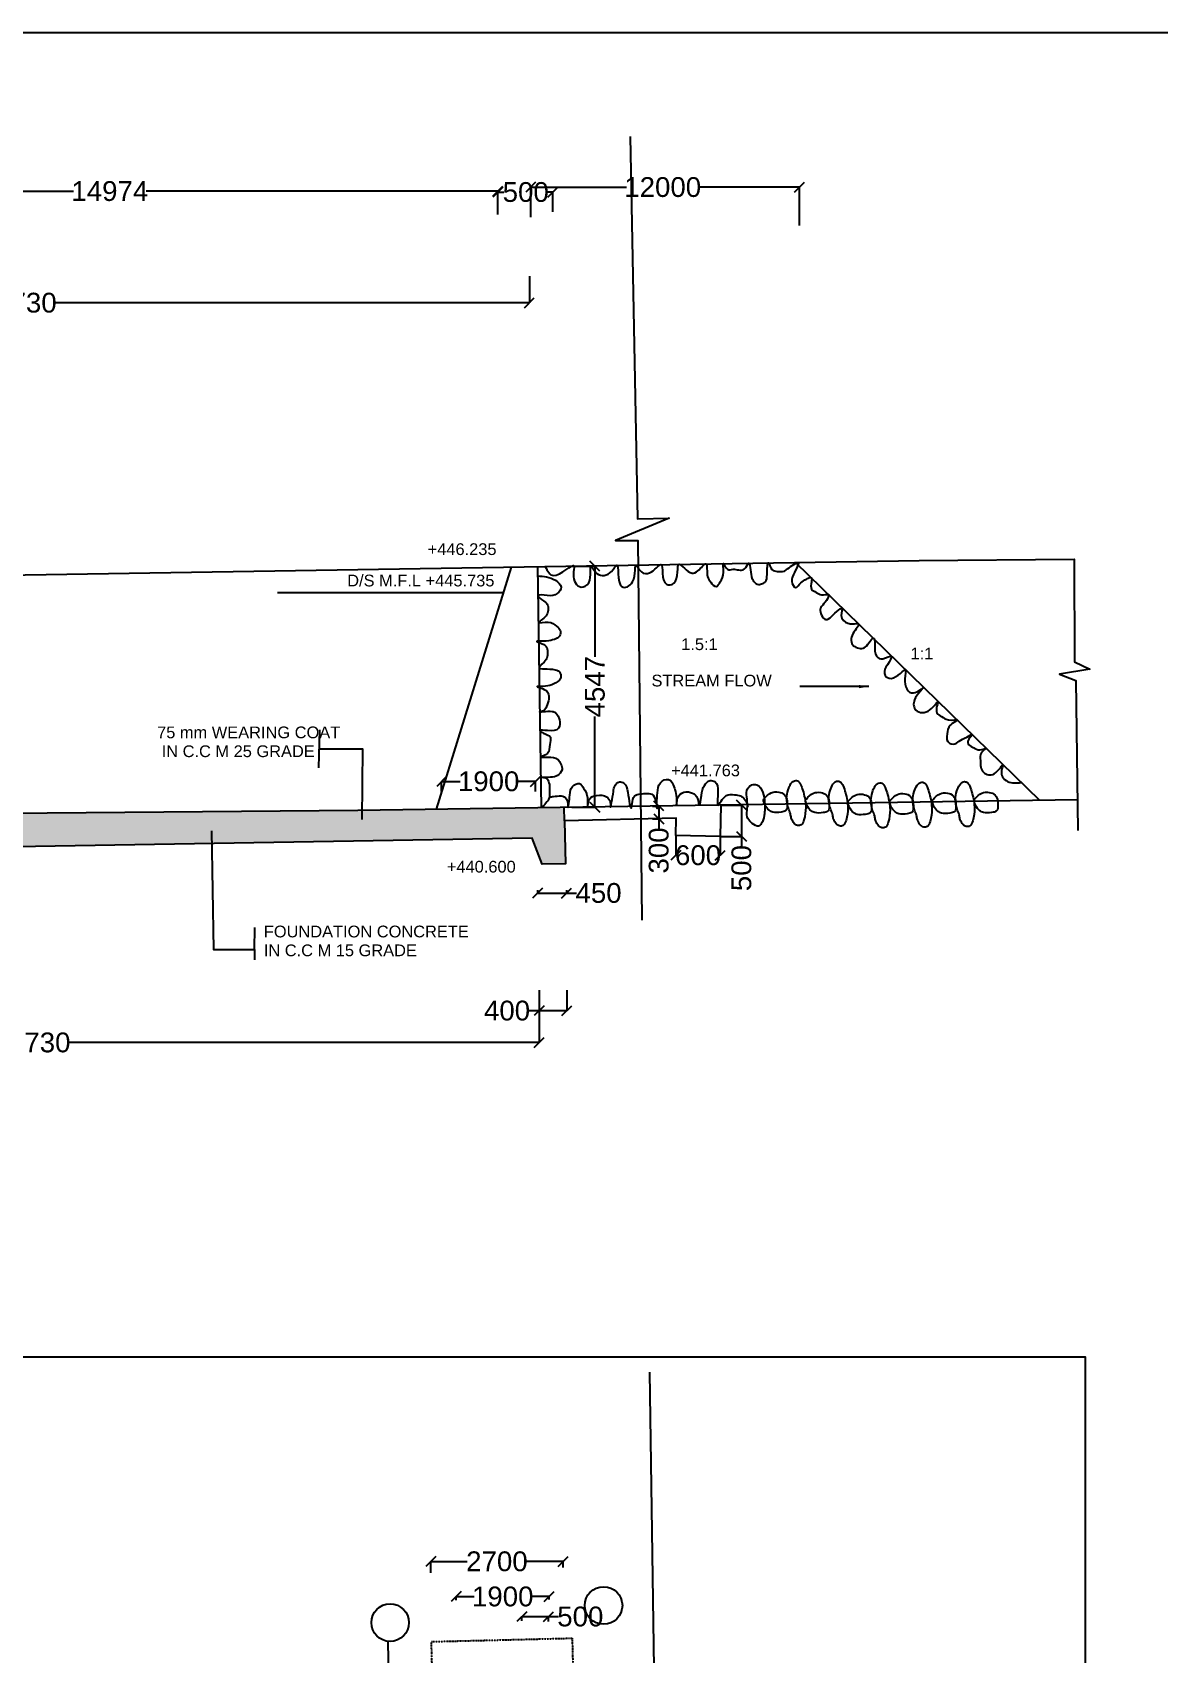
# Model space of a CAD drawing. Header units: inches. Extents: x -68883 to 79575, y 52 to 198306.
# Drawn here: x 29926 to 52684, y 165534 to 198306 of the extents above; entities that cross this region are included whole.
import ezdxf

# ---------------------------------------------------------------- set-up
doc = ezdxf.new("R2010")
doc.units = ezdxf.units.IN
doc.header["$MEASUREMENT"] = 0
doc.linetypes.add('DASHDOT', pattern=[1, 0.5, -0.25, 0, -0.25])
doc.layers.add('DRAWING', color=7, linetype='Continuous')
doc.styles.get("Standard").update_dxf_attribs({"font": 'arial.ttf'})
doc.dimstyles.new('ST200', dxfattribs={"dimtxt": 400, "dimasz": 200, "dimexe": 0.18, "dimexo": 0.0625, "dimgap": 0.09, "dimtad": 0, "dimdec": 0, "dimzin": 0, "dimdsep": 46, "dimtxsty": 'Standard', "dimblk": 'OBLIQUE', "dimcen": 0.09, "dimadec": 0, "dimazin": 0, "dimtfac": 1, "dimtdec": 0, "dimtofl": 0, "dimtmove": 0, "dimatfit": 3, "dimfxl": 1, "dimtolj": 1, "dimtzin": 0, "dimarcsym": 0})

# ---------------------------------------------------------------- blocks, each defined once
blk = doc.blocks.new('_Oblique')
at = {"color": 0, "linetype": 'ByBlock', "lineweight": -2}
blk.add_line((-0.5, -0.5), (0.5, 0.5), dxfattribs=at)
blk = doc.blocks.new('*D103')
at = {"layer": 'Defpoints', "color": 0, "transparency": 16777216}
for p in [(39331, 195096), (24022, 194678), (39331, 194652)]:
    blk.add_point(p, dxfattribs=at)
at = {"layer": 'DRAWING', "color": 0, "lineweight": -2, "transparency": 16777216}
for p, q in [((24022, 194678), (24022, 195096)), ((24022, 195096), (30757, 195096)), ((39331, 195096), (32223, 195096)), ((39331, 194652), (39331, 195096))]:
    blk.add_line(p, q, dxfattribs=at)
at = {"layer": 'DRAWING', "color": 0, "lineweight": -2, "transparency": 16777216, "xscale": 200, "yscale": 200, "zscale": 200, "rotation": 180}
blk.add_blockref('_Oblique', (24022, 195096), dxfattribs=at)
at = {"layer": 'DRAWING', "color": 0, "lineweight": -2, "transparency": 16777216, "xscale": 200, "yscale": 200, "zscale": 200}
blk.add_blockref('_Oblique', (39331, 195096), dxfattribs=at)
at = {"layer": 'DRAWING', "color": 0, "transparency": 16777216, "insert": (31490, 195096), "char_height": 400, "attachment_point": 5}
blk.add_mtext('\\A1;14974', dxfattribs=at)
blk = doc.blocks.new('*D104')
at = {"layer": 'Defpoints', "color": 0, "transparency": 16777216}
for p in [(40445, 195077), (40445, 194680), (39331, 194627)]:
    blk.add_point(p, dxfattribs=at)
at = {"layer": 'DRAWING', "color": 0, "lineweight": -2, "transparency": 16777216}
for p, q in [((39331, 194627), (39331, 195077)), ((39331, 195077), (39454, 195077)), ((40445, 195077), (40336, 195077)), ((40445, 194680), (40445, 195077))]:
    blk.add_line(p, q, dxfattribs=at)
at = {"layer": 'DRAWING', "color": 0, "lineweight": -2, "transparency": 16777216, "xscale": 200, "yscale": 200, "zscale": 200, "rotation": 180}
blk.add_blockref('_Oblique', (39331, 195077), dxfattribs=at)
at = {"layer": 'DRAWING', "color": 0, "lineweight": -2, "transparency": 16777216, "xscale": 200, "yscale": 200, "zscale": 200}
blk.add_blockref('_Oblique', (40445, 195077), dxfattribs=at)
at = {"layer": 'DRAWING', "color": 0, "transparency": 16777216, "insert": (39895, 195077), "char_height": 400, "attachment_point": 5}
blk.add_mtext('\\A1;500', dxfattribs=at)
blk = doc.blocks.new('*D105')
at = {"layer": 'Defpoints', "color": 0, "transparency": 16777216}
for p in [(45428, 195177), (39995, 194568), (45428, 194404)]:
    blk.add_point(p, dxfattribs=at)
at = {"layer": 'DRAWING', "color": 0, "lineweight": -2, "transparency": 16777216}
for p, q in [((39995, 194568), (39995, 195177)), ((39995, 195177), (41929, 195177)), ((45428, 195177), (43396, 195177)), ((45428, 194404), (45428, 195177))]:
    blk.add_line(p, q, dxfattribs=at)
at = {"layer": 'DRAWING', "color": 0, "lineweight": -2, "transparency": 16777216, "xscale": 200, "yscale": 200, "zscale": 200, "rotation": 180}
blk.add_blockref('_Oblique', (39995, 195177), dxfattribs=at)
at = {"layer": 'DRAWING', "color": 0, "lineweight": -2, "transparency": 16777216, "xscale": 200, "yscale": 200, "zscale": 200}
blk.add_blockref('_Oblique', (45428, 195177), dxfattribs=at)
at = {"layer": 'DRAWING', "color": 0, "transparency": 16777216, "insert": (42663, 195177), "char_height": 400, "attachment_point": 5}
blk.add_mtext('\\A1;12000', dxfattribs=at)
blk = doc.blocks.new('*D122')
at = {"layer": 'Defpoints', "color": 0, "transparency": 16777216}
for p in [(39968, 193377), (19310, 193052), (39968, 192840)]:
    blk.add_point(p, dxfattribs=at)
at = {"layer": 'DRAWING', "color": 0, "lineweight": -2, "transparency": 16777216}
for p, q in [((39968, 193377), (39968, 192840)), ((19310, 193052), (19310, 192840)), ((19310, 192840), (28905, 192840)), ((39968, 192840), (30372, 192840))]:
    blk.add_line(p, q, dxfattribs=at)
at = {"layer": 'DRAWING', "color": 0, "lineweight": -2, "transparency": 16777216, "xscale": 200, "yscale": 200, "zscale": 200, "rotation": 180}
blk.add_blockref('_Oblique', (19310, 192840), dxfattribs=at)
at = {"layer": 'DRAWING', "color": 0, "lineweight": -2, "transparency": 16777216, "xscale": 200, "yscale": 200, "zscale": 200}
blk.add_blockref('_Oblique', (39968, 192840), dxfattribs=at)
at = {"layer": 'DRAWING', "color": 0, "transparency": 16777216, "insert": (29639, 192840), "char_height": 400, "attachment_point": 5}
blk.add_mtext('\\A1;19730', dxfattribs=at)
blk = doc.blocks.new('*D124')
at = {"layer": 'Defpoints', "color": 0, "transparency": 16777216}
for p in [(40755, 187517), (40828, 182643), (41293, 182643)]:
    blk.add_point(p, dxfattribs=at)
at = {"layer": 'DRAWING', "color": 0, "lineweight": -2, "transparency": 16777216}
for p, q in [((40756, 187517), (41293, 187517)), ((41293, 187517), (41293, 185686)), ((41293, 182643), (41293, 184475)), ((40828, 182643), (41293, 182643))]:
    blk.add_line(p, q, dxfattribs=at)
at = {"layer": 'DRAWING', "color": 0, "lineweight": -2, "transparency": 16777216, "xscale": 200, "yscale": 200, "zscale": 200}
for p, rotation in [((41293, 187517), 90), ((41293, 182643), 270)]:
    blk.add_blockref('_Oblique', p, dxfattribs=dict(at, rotation=rotation))
at = {"layer": 'DRAWING', "color": 0, "transparency": 16777216, "insert": (41293, 185080), "char_height": 400, "attachment_point": 5, "rotation": 90}
blk.add_mtext('\\A1;4547', dxfattribs=at)
blk = doc.blocks.new('*D125')
at = {"layer": 'Defpoints', "color": 0, "transparency": 16777216}
for p in [(42930, 182071), (43823, 182054), (43823, 181671)]:
    blk.add_point(p, dxfattribs=at)
at = {"layer": 'DRAWING', "color": 0, "lineweight": -2, "transparency": 16777216}
for p, q in [((42930, 182071), (42930, 181671)), ((43823, 182054), (43823, 181671)), ((42930, 181671), (42934, 181671)), ((43823, 181671), (43819, 181671))]:
    blk.add_line(p, q, dxfattribs=at)
at = {"layer": 'DRAWING', "color": 0, "lineweight": -2, "transparency": 16777216, "xscale": 200, "yscale": 200, "zscale": 200, "rotation": 180}
blk.add_blockref('_Oblique', (42930, 181671), dxfattribs=at)
at = {"layer": 'DRAWING', "color": 0, "lineweight": -2, "transparency": 16777216, "xscale": 200, "yscale": 200, "zscale": 200}
blk.add_blockref('_Oblique', (43823, 181671), dxfattribs=at)
at = {"layer": 'DRAWING', "color": 0, "transparency": 16777216, "insert": (43377, 181671), "char_height": 400, "attachment_point": 5}
blk.add_mtext('\\A1;600', dxfattribs=at)
blk = doc.blocks.new('*D126')
at = {"layer": 'Defpoints', "color": 0, "transparency": 16777216}
for p in [(43835, 182688), (43823, 182054), (44255, 182054)]:
    blk.add_point(p, dxfattribs=at)
at = {"layer": 'DRAWING', "color": 0, "lineweight": -2, "transparency": 16777216}
for p, q in [((43835, 182688), (44255, 182688)), ((44255, 182688), (44255, 182054)), ((43823, 182054), (44255, 182054)), ((44255, 182054), (44255, 181854))]:
    blk.add_line(p, q, dxfattribs=at)
at = {"layer": 'DRAWING', "color": 0, "lineweight": -2, "transparency": 16777216, "xscale": 200, "yscale": 200, "zscale": 200}
for p, rotation in [((44255, 182688), 90), ((44255, 182054), 270)]:
    blk.add_blockref('_Oblique', p, dxfattribs=dict(at, rotation=rotation))
at = {"layer": 'DRAWING', "color": 0, "transparency": 16777216, "insert": (44255, 181413), "char_height": 400, "attachment_point": 5, "rotation": 90}
blk.add_mtext('\\A1;500', dxfattribs=at)
blk = doc.blocks.new('*D127')
at = {"layer": 'Defpoints', "color": 0, "transparency": 16777216}
for p in [(42454, 182667), (42459, 182410), (42584, 182410)]:
    blk.add_point(p, dxfattribs=at)
at = {"layer": 'DRAWING', "color": 0, "lineweight": -2, "transparency": 16777216}
for p, q in [((42454, 182667), (42584, 182667)), ((42584, 182667), (42584, 182410)), ((42460, 182410), (42584, 182410)), ((42584, 182410), (42584, 182210))]:
    blk.add_line(p, q, dxfattribs=at)
at = {"layer": 'DRAWING', "color": 0, "lineweight": -2, "transparency": 16777216, "xscale": 200, "yscale": 200, "zscale": 200}
for p, rotation in [((42584, 182667), 90), ((42584, 182410), 270)]:
    blk.add_blockref('_Oblique', p, dxfattribs=dict(at, rotation=rotation))
at = {"layer": 'DRAWING', "color": 0, "transparency": 16777216, "insert": (42584, 181769), "char_height": 400, "attachment_point": 5, "rotation": 90}
blk.add_mtext('\\A1;300', dxfattribs=at)
blk = doc.blocks.new('*D128')
at = {"layer": 'Defpoints', "color": 0, "transparency": 16777216}
for p in [(40133, 180967), (40718, 180967), (40718, 180908)]:
    blk.add_point(p, dxfattribs=at)
at = {"layer": 'DRAWING', "color": 0, "lineweight": -2, "transparency": 16777216}
for p, q in [((40133, 180967), (40133, 180908)), ((40133, 180908), (40718, 180908)), ((40718, 180967), (40718, 180908)), ((40718, 180908), (40918, 180908))]:
    blk.add_line(p, q, dxfattribs=at)
at = {"layer": 'DRAWING', "color": 0, "lineweight": -2, "transparency": 16777216, "xscale": 200, "yscale": 200, "zscale": 200, "rotation": 180}
blk.add_blockref('_Oblique', (40133, 180908), dxfattribs=at)
at = {"layer": 'DRAWING', "color": 0, "lineweight": -2, "transparency": 16777216, "xscale": 200, "yscale": 200, "zscale": 200}
blk.add_blockref('_Oblique', (40718, 180908), dxfattribs=at)
at = {"layer": 'DRAWING', "color": 0, "transparency": 16777216, "insert": (41367, 180908), "char_height": 400, "attachment_point": 5}
blk.add_mtext('\\A1;450', dxfattribs=at)
blk = doc.blocks.new('*D129')
at = {"layer": 'Defpoints', "color": 0, "transparency": 16777216}
for p in [(38196, 182961), (40093, 183165), (40093, 182961)]:
    blk.add_point(p, dxfattribs=at)
at = {"layer": 'DRAWING', "color": 0, "lineweight": -2, "transparency": 16777216}
for p, q in [((38196, 182961), (38196, 183165)), ((38196, 183165), (38567, 183165)), ((40093, 183165), (39722, 183165)), ((40093, 182961), (40093, 183165))]:
    blk.add_line(p, q, dxfattribs=at)
at = {"layer": 'DRAWING', "color": 0, "lineweight": -2, "transparency": 16777216, "xscale": 200, "yscale": 200, "zscale": 200, "rotation": 180}
blk.add_blockref('_Oblique', (38196, 183165), dxfattribs=at)
at = {"layer": 'DRAWING', "color": 0, "lineweight": -2, "transparency": 16777216, "xscale": 200, "yscale": 200, "zscale": 200}
blk.add_blockref('_Oblique', (40093, 183165), dxfattribs=at)
at = {"layer": 'DRAWING', "color": 0, "transparency": 16777216, "insert": (39145, 183165), "char_height": 400, "attachment_point": 5}
blk.add_mtext('\\A1;1900', dxfattribs=at)
blk = doc.blocks.new('*D130')
at = {"layer": 'Defpoints', "color": 0, "transparency": 16777216}
for p in [(40166, 178945), (40724, 178945), (40166, 178530)]:
    blk.add_point(p, dxfattribs=at)
at = {"layer": 'DRAWING', "color": 0, "lineweight": -2, "transparency": 16777216}
for p, q in [((40166, 178945), (40166, 178530)), ((40724, 178945), (40724, 178530)), ((40166, 178530), (39966, 178530)), ((40724, 178530), (40166, 178530))]:
    blk.add_line(p, q, dxfattribs=at)
at = {"layer": 'DRAWING', "color": 0, "lineweight": -2, "transparency": 16777216, "xscale": 200, "yscale": 200, "zscale": 200, "rotation": 180}
blk.add_blockref('_Oblique', (40166, 178530), dxfattribs=at)
at = {"layer": 'DRAWING', "color": 0, "lineweight": -2, "transparency": 16777216, "xscale": 200, "yscale": 200, "zscale": 200}
blk.add_blockref('_Oblique', (40724, 178530), dxfattribs=at)
at = {"layer": 'DRAWING', "color": 0, "transparency": 16777216, "insert": (39517, 178530), "char_height": 400, "attachment_point": 5}
blk.add_mtext('\\A1;400', dxfattribs=at)
blk = doc.blocks.new('*D131')
at = {"layer": 'Defpoints', "color": 0, "transparency": 16777216}
for p in [(40166, 178945), (19669, 178597), (19669, 177886)]:
    blk.add_point(p, dxfattribs=at)
at = {"layer": 'DRAWING', "color": 0, "lineweight": -2, "transparency": 16777216}
for p, q in [((40166, 178945), (40166, 177885)), ((19669, 178597), (19669, 177885)), ((19669, 177886), (29185, 177886)), ((40166, 177886), (30651, 177886))]:
    blk.add_line(p, q, dxfattribs=at)
at = {"layer": 'DRAWING', "color": 0, "lineweight": -2, "transparency": 16777216, "xscale": 200, "yscale": 200, "zscale": 200, "rotation": 180}
blk.add_blockref('_Oblique', (19669, 177886), dxfattribs=at)
at = {"layer": 'DRAWING', "color": 0, "lineweight": -2, "transparency": 16777216, "xscale": 200, "yscale": 200, "zscale": 200}
blk.add_blockref('_Oblique', (40166, 177886), dxfattribs=at)
at = {"layer": 'DRAWING', "color": 0, "transparency": 16777216, "insert": (29918, 177886), "char_height": 400, "attachment_point": 5}
blk.add_mtext('\\A1;19730', dxfattribs=at)
blk = doc.blocks.new('*D143')
at = {"layer": 'Defpoints', "color": 0, "transparency": 16777216}
for p in [(37975, 167164), (40651, 167397), (40651, 167275)]:
    blk.add_point(p, dxfattribs=at)
at = {"layer": 'DRAWING', "color": 0, "lineweight": -2, "transparency": 16777216}
for p, q in [((37975, 167164), (37975, 167397)), ((37975, 167397), (38713, 167397)), ((40651, 167397), (39914, 167397)), ((40651, 167275), (40651, 167397))]:
    blk.add_line(p, q, dxfattribs=at)
at = {"layer": 'DRAWING', "color": 0, "lineweight": -2, "transparency": 16777216, "xscale": 200, "yscale": 200, "zscale": 200, "rotation": 180}
blk.add_blockref('_Oblique', (37975, 167397), dxfattribs=at)
at = {"layer": 'DRAWING', "color": 0, "lineweight": -2, "transparency": 16777216, "xscale": 200, "yscale": 200, "zscale": 200}
blk.add_blockref('_Oblique', (40651, 167397), dxfattribs=at)
at = {"layer": 'DRAWING', "color": 0, "transparency": 16777216, "insert": (39313, 167397), "char_height": 400, "attachment_point": 5}
blk.add_mtext('\\A1;2700', dxfattribs=at)
blk = doc.blocks.new('*D144')
at = {"layer": 'Defpoints', "color": 0, "transparency": 16777216}
for p in [(38491, 166613), (40369, 166686), (40369, 166625)]:
    blk.add_point(p, dxfattribs=at)
at = {"layer": 'DRAWING', "color": 0, "lineweight": -2, "transparency": 16777216}
for p, q in [((38491, 166613), (38491, 166686)), ((38491, 166686), (38852, 166686)), ((40369, 166686), (40008, 166686)), ((40369, 166625), (40369, 166686))]:
    blk.add_line(p, q, dxfattribs=at)
at = {"layer": 'DRAWING', "color": 0, "lineweight": -2, "transparency": 16777216, "xscale": 200, "yscale": 200, "zscale": 200, "rotation": 180}
blk.add_blockref('_Oblique', (38491, 166686), dxfattribs=at)
at = {"layer": 'DRAWING', "color": 0, "lineweight": -2, "transparency": 16777216, "xscale": 200, "yscale": 200, "zscale": 200}
blk.add_blockref('_Oblique', (40369, 166686), dxfattribs=at)
at = {"layer": 'DRAWING', "color": 0, "transparency": 16777216, "insert": (39430, 166686), "char_height": 400, "attachment_point": 5}
blk.add_mtext('\\A1;1900', dxfattribs=at)
blk = doc.blocks.new('*D145')
at = {"layer": 'Defpoints', "color": 0, "transparency": 16777216}
for p in [(39817, 166196), (40357, 166281), (40357, 166183)]:
    blk.add_point(p, dxfattribs=at)
at = {"layer": 'DRAWING', "color": 0, "lineweight": -2, "transparency": 16777216}
for p, q in [((39817, 166196), (39817, 166282)), ((39817, 166281), (40357, 166281)), ((40357, 166183), (40357, 166282)), ((40357, 166281), (40557, 166281))]:
    blk.add_line(p, q, dxfattribs=at)
at = {"layer": 'DRAWING', "color": 0, "lineweight": -2, "transparency": 16777216, "xscale": 200, "yscale": 200, "zscale": 200, "rotation": 180}
blk.add_blockref('_Oblique', (39817, 166281), dxfattribs=at)
at = {"layer": 'DRAWING', "color": 0, "lineweight": -2, "transparency": 16777216, "xscale": 200, "yscale": 200, "zscale": 200}
blk.add_blockref('_Oblique', (40357, 166281), dxfattribs=at)
at = {"layer": 'DRAWING', "color": 0, "transparency": 16777216, "insert": (40998, 166281), "char_height": 400, "attachment_point": 5}
blk.add_mtext('\\A1;500', dxfattribs=at)

msp = doc.modelspace()

# ---------------------------------------------------------------- hatches: boundary and pattern name
at = {"layer": 'DRAWING'}
h = msp.add_hatch(dxfattribs=at)
h.set_pattern_fill('AR-CONC', color=256, scale=50, style=0)
h.set_pattern_definition([(50, (0, 0), (358.6301, -31.37607), [37.5, -412.5]), (355, (0, 0), (-69.3757, 376.0961), [30, -330]), (100.4514, (29.9, -2.6), (289.2547, 344.7198), [31.8701, -350.57106]), (46.1842, (0, 100), (533.6205, -82.7595), [56.25, -618.75]), (96.6356, (44.47, 93.1), (467.3314, 487.059), [47.8051, -525.8565]), (351.1842, (0, 100), (467.331, 487.0593), [45, -495]), (21, (50, 75), (298.45353, -201.30945), [37.5, -412.5]), (326, (50, 75), (121.6577, 362.575), [30, -330]), (71.4514, (74.87, 58.22), (420.1113, 161.26525), [31.8701, -350.57106]), (37.5, (0, 0), (6.07993, 166.44693), [0, -326, 0, -335, 0, -331.25]), (7.5, (0, 0), (131.53477, 197.20586), [0, -191, 0, -318.5, 0, -126.25]), (327.5, (-111.5, 0), (266.91122, -11.27744), [0, -125, 0, -390, 0, -517.5]), (317.5, (-161.5, 0), (291.59308, 50.0525), [0, -162.5, 0, -259, 0, -367.5])])
h.paths.add_polyline_path([(40680.50234, 182369.19648), (40674.31097, 182640.86096), (36498.73907, 182578.49824), (19527.12317, 182432.33582), (19530.67331, 182175.86967), (19806.11697, 181681.21584), (40026.26925, 182019.10374), (40224.43861, 181489.80494), (40700.29693, 181500.64998)])
h.paths.add_polyline_path([(23499.86201, 181482.90183), (25012.56105, 181482.90183), (25012.56105, 181846.28945), (23499.86201, 181846.28945)], flags=9)
h.paths.add_polyline_path([(23394.64304, 182176.59393), (24907.34208, 182176.59393), (24907.34208, 182539.98155), (23394.64304, 182539.98155)], flags=24)

# ---------------------------------------------------------------- linework, layer by layer
msp.add_lwpolyline([(-66216.59637, 198305.63732), (79501.25074, 198305.63732), (79501.25074, 100802.6376), (-66216.59637, 100802.6376)], close=True, dxfattribs=at)
for points in [[(42005.59378, 196204.33635), (42152.39745, 188472.56808), (42792.25021, 188484.71701), (41706.23009, 188037.38387), (42162.89578, 188032.14041), (42239.07407, 180363.23432)], [(-25639.06238, 192756.75202), (-23096.31298, 191659.13853), (-13833.54438, 186754.99624), (-3865.69031, 186754.99624), (5886.25045, 191603.96592), (8825.1432, 193130.94178), (9993.4064, 193130.94178), (10793.15558, 192524.25318), (12859.7264, 192524.25318), (18061.60494, 189898.29089), (18621.14089, 189910.09867), (23893.91803, 187245.86904), (47845.5946, 187631.38875), (50977.59761, 187658.64106), (50986.65576, 185579.83247), (51294.36551, 185435.36962), (50678.94601, 185333.93852), (51014.34903, 185207.91802), (51051.78057, 182170.36649)], [(51044.0742, 182795.73474), (36498.73907, 182578.49824), (9820.46445, 182348.74044), (-13862.83623, 182555.2182), (-29774.14019, 182693.93747), (-49991.40484, 182812.23497), (-54345.08697, 182834.41823), (-54393.4441, 181655.90659), (-53925.03286, 181636.68657), (-53754.51962, 182163.87242), (-49879.9749, 182154.59311), (-49880.33518, 182004.15964), (-43762.5473, 181947.81073), (-43713.0886, 181944.16792), (-43713.0886, 182137.13671), (3384.82295, 181935.38582), (19534.85159, 181874.02558), (19478.29227, 185959.93914), (18621.14089, 189910.09867)], [(39604.00534, 187498.73436), (38084.76918, 182602.18581)], [(40135.07452, 187507.28231), (40207.85922, 182633.89444)], [(45346.73619, 187591.1678), (50275.54235, 182784.25662)], [(39441.83271, 186976.04661), (34879.23925, 186976.04661)], [(35728.05649, 184207.78699), (35707.98701, 183439.34448)], [(35718.02175, 183823.56573), (36597.69716, 183820.22453), (36583.77205, 182397.80234)], [(43834.87834, 182688.06445), (43823.16499, 182054.11283), (42929.95422, 182070.61645), (42936.42096, 182420.60994), (40680.50234, 182369.19648), (40674.31097, 182640.86096)], [(40680.50234, 182369.19648), (40700.29693, 181500.64998), (40224.43861, 181489.80494), (40026.26925, 182019.10374), (19537.58267, 181676.72851)], [(33542.91732, 182162.88466), (33587.58463, 179768.43465), (34417.03548, 179768.07127), (34417.22908, 180210.0083)], [(34417.03548, 179768.07127), (34416.94265, 179556.17629)], [(-19641.3076, 171705.43992), (10148.06784, 171705.43992), (11798.5232, 171705.43992), (12320.9139, 172337.39985), (12305.77241, 171119.84326), (12532.89906, 171535.77903), (51201.51982, 171535.77903), (51201.51982, 162934.73913), (51840.31061, 162489.74873), (50784.95385, 162494.96736), (51302.18258, 162166.18761), (51302.18258, 143514.69313), (52085.73085, 143031.23191), (51018.24521, 143029.38537), (51567.43543, 142698.16801), (51567.43543, 124771.02991), (-64899.92756, 124771.02991)], [(42395.47214, 171224.58832), (42671.3294, 152367.32345), (43303.33485, 152376.56886), (42271.36398, 151912.31487), (42693.5497, 151856.82612), (42703.14992, 146645.67734)], [(40850.90518, 165135.73884), (37129.50206, 165056.12223), (37114.19835, 165771.44108)]]:
    msp.add_lwpolyline(points, dxfattribs=at)
at = {"layer": 'DRAWING', "linetype": 'DASHDOT'}
msp.add_lwpolyline([(-54470.59752, 161666.03428), (-50559.0456, 161666.03428), (-50559.0456, 159290.67887), (-41571.53552, 154778.49706), (-37307.30863, 154760.18491), (-37339.03469, 151603.2517), (-30898.60683, 151538.52769), (-15853.84785, 151496.53716), (9260.52013, 151278.67071), (15616.2601, 151266.81812), (15577.21689, 154363.58781), (23617.05221, 154418.38312), (33693.88458, 157920.63315), (38146.65268, 159468.76515), (37990.38395, 165775.59428), (40833.30566, 165846.03535), (40962.90182, 160615.68126), (40967.47847, 157766.36955)], dxfattribs=at)
at = {"layer": 'DRAWING'}
for centre in [(41467.89803, 166506.652), (37154.45244, 166160.21802)]:
    msp.add_circle(centre, 379.56988, dxfattribs=at)
for points in [[(40290.21353, 187509.77938), (40455.09404, 187324.83373), (40872.98486, 187517.2678), (40857.41897, 187346.9061), (41014.12784, 187094.07724), (41168.82785, 187180.35989), (41215.05034, 187524.6653), (41333.57293, 187370.98502), (41628.90938, 187411.11666), (41733.16464, 187533.00473), (41837.3076, 187102.98233), (42055.70499, 187199.21346), (42126.56786, 187539.33684), (42232.34974, 187401.29921), (42399.3596, 187378.84527), (42627.31282, 187547.3967), (42739.80257, 187151.09804), (42890.75355, 187170.34415), (42993.40635, 187553.28924), (43255.5257, 187375.95696), (43374.35966, 187420.86484), (43534.94549, 187562.00571), (43570.27491, 187305.38731), (43634.50895, 187189.90978), (43740.4964, 187103.30156), (43827.21258, 187196.32515), (43891.44737, 187395.20307), (43888.67092, 187567.69918), (43971.7403, 187452.94198), (44084.151, 187452.94198), (44193.34932, 187440.11124), (44315.3949, 187459.35735), (44395.67209, 187575.85973), (44456.711, 187305.38731), (44504.8869, 187205.94835), (44598.02709, 187145.0019), (44681.53164, 187167.45584), (44736.13156, 187202.74052), (44771.46021, 187347.08765), (44800.55399, 187582.3766), (44871.02365, 187446.52661), (44977.01109, 187411.24164), (45115.11481, 187414.44947), (45185.77285, 187459.35735), (45404.15064, 187592.09193), (45285.33629, 187302.17948), (45272.48979, 187205.94835), (45346.35946, 187087.26299), (45454.03288, 187179.5041), (45566.44358, 187253.28158), (45658.37229, 187287.23882), (45669.21865, 187054.40366), (45765.57046, 186987.04155), (45871.55716, 186935.7183), (46011.04099, 186943.29201), (45897.25092, 186730.42472), (45852.28664, 186666.27073), (45859.33085, 186561.94181), (45936.41215, 186443.25645), (46180.50331, 186597.22678), (46291.39375, 186669.8727), (46270.43187, 186520.24176), (46405.32396, 186363.06389), (46508.09978, 186350.23286), (46618.3665, 186350.98635), (46508.09978, 186151.35494), (46520.94628, 185907.56914), (46736.13205, 185865.86881), (46829.27224, 185968.51559), (46917.63501, 186059.11909), (46984.49836, 185693.73502), (47109.75556, 185645.61931), (47289.09808, 185696.84273), (47202.89575, 185523.72641), (47145.08421, 185344.0946), (47157.93147, 185308.80992), (47276.76542, 185247.86347), (47573.57203, 185419.40414), (47556.18523, 185238.24027), (47729.6191, 184952.75413), (47937.7205, 185064.26148), (47752.10124, 184814.82237), (47781.32426, 184604.67202), (48063.95645, 184611.08739), (48228.93476, 184780.24927), (48205.27179, 184550.14094), (48295.20035, 184479.57129), (48436.51644, 184409.00164), (48618.09332, 184400.71504), (48513.59774, 184335.22417), (48442.9397, 184258.23915), (48407.61105, 184075.3998), (48407.61105, 184004.83015), (48532.86826, 183915.01439), (48654.91384, 183975.96084), (48809.07644, 184062.56906), (48912.14457, 184113.93602), (48832.43694, 183977.23889), (48973.75303, 183829.68422), (49111.85675, 183807.23028), (49196.38674, 183836.72348), (49108.64512, 183752.6992), (49082.95135, 183585.89813), (49092.58623, 183451.17449), (49147.18615, 183351.73524), (49362.37192, 183319.65839), (49539.9087, 183501.69721), (49510.11126, 183383.81238), (49529.38102, 183255.50411), (49632.15684, 183165.68806), (49909.44263, 183141.30228)], [(40137.86784, 187320.25277), (40494.55633, 187230.51448), (40609.43276, 187089.61445), (40532.84822, 186960.79156), (40327.28002, 186922.54756), (40143.84853, 186919.80798), (40256.73262, 186812.7364), (40331.30152, 186750.33786), (40349.44002, 186625.54077), (40305.10196, 186510.8079), (40152.03577, 186371.6216), (40351.45566, 186383.9982), (40518.97809, 186302.27301), (40593.54699, 186221.75863), (40579.43901, 186103.00025), (40474.63927, 186036.5759), (40311.39425, 186002.35742), (40117.91839, 185992.29319), (40258.92664, 185934.93527), (40319.38756, 185874.54963), (40335.51118, 185745.72673), (40305.28034, 185626.96835), (40165.52784, 185468.24344), (40488.67951, 185423.66978), (40593.47925, 185355.23281), (40601.5403, 185252.57708), (40460.31679, 185134.8416), (40297.07101, 185088.54599), (40127.77982, 185082.50728), (40321.25568, 184987.90315), (40361.56322, 184897.32455), (40357.53269, 184796.68171), (40325.16503, 184712.96037), (40256.6423, 184592.18879), (40178.94231, 184570.06087), (40429.96477, 184580.11166), (40494.45697, 184555.95741), (40548.87248, 184483.49464), (40577.08768, 184413.04477), (40556.93354, 184239.93916), (40335.24248, 184191.63065), (40184.62782, 184189.3812), (40256.59337, 184140.09843), (40393.63959, 184059.58405), (40379.53162, 183912.6456), (40333.17791, 183729.47577), (40192.54685, 183659.15267), (40504.88291, 183632.72944), (40618.18928, 183483.557), (40633.64077, 183432.1183), (40561.53609, 183303.5214), (40437.92873, 183252.0827), (40198.67986, 183248.50948), (40324.62161, 183216.07558), (40340.07234, 183195.50004), (40376.12505, 183066.90314), (40376.12505, 182964.02545), (40365.82406, 182830.28459), (40207.85922, 182633.89444)], [(40370.08447, 182849.06016), (40458.42609, 182860.52951), (40720.78371, 182807.1059), (40748.91305, 182641.97515), (40787.01006, 182888.51301), (40837.95276, 183058.95947), (40983.14133, 183122.55872), (41064.65056, 183028.4317), (41141.065, 182835.0897), (41143.86109, 182647.87375), (41162.6048, 182741.01405), (41188.07653, 182812.24524), (41328.1703, 182883.47672), (41529.39561, 182852.94894), (41603.26378, 182741.01405), (41604.55208, 182654.75423), (41666.94235, 182959.79587), (41692.41408, 183069.18678), (41789.20621, 183153.13787), (41878.35651, 183130.24204), (41957.31872, 182941.988), (42031.18614, 182631.62314), (42043.922, 182713.03026), (42092.31769, 182868.21283), (42213.76111, 182911.50267), (42352.12829, 182921.63615), (42469.29734, 182886.0207), (42548.25955, 182623.9912), (42545.0957, 182706.3635), (42556.8836, 182934.36616), (42615.46813, 183137.88409), (42778.48585, 183204.02731), (42910.93855, 183000.50967), (42941.50432, 182832.60719), (42943.86184, 182674.757), (42964.42903, 182830.06321), (43091.78693, 182944.54208), (43267.54051, 182929.27819), (43366.87966, 182822.43127), (43402.55375, 182681.60763), (43445.84187, 182878.39886), (43506.97342, 183084.46077), (43619.04844, 183181.13177), (43715.84056, 183160.77992), (43779.51989, 182952.17403), (43783.47586, 182687.29675), (43946.48383, 182878.04731), (44114.59635, 182895.85517), (44234.31243, 182872.95934), (44371.95516, 182696.08576), (44379.50024, 182669.44141), (44359.12331, 182893.31119), (44394.78313, 183043.40551), (44463.5565, 183094.28514), (44565.44342, 183096.82912), (44687.70652, 182941.64655), (44723.36709, 182745.76056), (44725.91411, 182613.47411), (44713.17825, 182476.09941), (44654.59372, 182305.65324), (44601.10324, 182259.86157), (44473.74534, 182315.82916), (44384.59504, 182412.50017), (44367.5351, 182577.5302), (44378.57918, 182672.67771)], [(44716.34555, 182819.10655), (44857.91973, 182936.57735), (45006.82495, 182950.64515), (45125.54676, 182896.38308), (45177.86459, 182769.77108), (45179.87722, 182665.26581), (45171.82821, 182600.95509), (45111.46137, 182554.73164), (45055.11828, 182544.683), (44888.10315, 182544.683), (44815.66279, 182580.85781), (44725.65201, 182701.36827), (44717.05005, 182813.7263), (44719.07614, 182813.98481)], [(45166.81181, 182822.97328), (45197.98712, 182992.84915), (45352.92873, 183181.76242), (45387.13666, 183175.73324), (45457.56514, 183087.30579), (45505.85847, 182944.61626), (45554.15179, 182637.12991), (45517.94177, 182387.08402), (45459.58756, 182284.58847), (45389.15907, 182274.54012), (45304.64595, 182336.84111), (45260.37638, 182431.29775), (45244.27835, 182511.68629), (45202.02217, 182626.23991), (45163.62721, 182832.46021)], [(45565.98845, 182809.01496), (45707.56262, 182926.48576), (45856.46785, 182940.55356), (45975.18966, 182886.29149), (46027.50749, 182759.67949), (46029.52012, 182655.17422), (46021.4711, 182590.8635), (45961.10426, 182544.64005), (45904.76117, 182534.59141), (45737.74604, 182534.59141), (45665.30568, 182570.76622), (45575.2949, 182691.27668), (45566.69295, 182803.63471), (45568.71904, 182803.89322)], [(46016.45471, 182812.88169), (46047.63002, 182982.75756), (46202.57163, 183171.67083), (46236.77956, 183165.64165), (46307.20804, 183077.2142), (46355.50136, 182934.52467), (46403.79468, 182627.03832), (46367.58467, 182376.99243), (46309.23045, 182274.49688), (46238.80197, 182264.44853), (46154.28884, 182326.74952), (46110.01927, 182421.20615), (46093.92125, 182501.59469), (46051.66506, 182616.14832), (46013.27011, 182822.36862)], [(46419.247, 182772.69359), (46560.82117, 182890.16439), (46709.7264, 182904.23219), (46828.44821, 182849.97012), (46880.76603, 182723.35812), (46882.77866, 182618.85285), (46874.72965, 182554.54213), (46814.36281, 182508.31868), (46758.01972, 182498.27004), (46591.00459, 182498.27004), (46518.56423, 182534.44485), (46428.55345, 182654.95531), (46419.95149, 182767.31334), (46421.97759, 182767.57185)], [(46869.71326, 182776.56032), (46900.88857, 182946.43619), (47055.83018, 183135.34946), (47090.0381, 183129.32028), (47160.46659, 183040.89283), (47208.75991, 182898.2033), (47257.05323, 182590.71694), (47220.84321, 182340.67106), (47162.489, 182238.17551), (47092.06052, 182228.12716), (47007.54739, 182290.42815), (46963.27782, 182384.88478), (46947.1798, 182465.27332), (46904.92361, 182579.82695), (46866.52866, 182786.04725)], [(47264.50531, 182785.31763), (47406.07948, 182902.78843), (47554.98471, 182916.85624), (47673.70651, 182862.59416), (47726.02434, 182735.98217), (47728.03697, 182631.47689), (47719.98796, 182567.16618), (47659.62112, 182520.94272), (47603.27803, 182510.89408), (47436.2629, 182510.89408), (47363.82254, 182547.0689), (47273.81176, 182667.57935), (47265.2098, 182779.93738), (47267.23589, 182780.19589)], [(47714.97157, 182789.18436), (47746.14688, 182959.06024), (47901.08849, 183147.97351), (47935.29641, 183141.94432), (48005.7249, 183053.51687), (48054.01822, 182910.82734), (48102.31154, 182603.34099), (48066.10152, 182353.2951), (48007.74731, 182250.79956), (47937.31883, 182240.7512), (47852.8057, 182303.05219), (47808.53613, 182397.50883), (47792.43811, 182477.89737), (47750.18192, 182592.45099), (47711.78697, 182798.67129)], [(48126.20474, 182798.18723), (48267.77891, 182915.65803), (48416.68414, 182929.72583), (48535.40595, 182875.46376), (48587.72377, 182748.85176), (48589.7364, 182644.34649), (48581.68739, 182580.03577), (48521.32055, 182533.81232), (48464.97746, 182523.76368), (48297.96233, 182523.76368), (48225.52197, 182559.93849), (48135.51119, 182680.44895), (48126.90923, 182792.80697), (48128.93533, 182793.06549)], [(48576.671, 182802.05396), (48607.84631, 182971.92983), (48762.78792, 183160.8431), (48796.99584, 183154.81392), (48867.42433, 183066.38647), (48915.71765, 182923.69694), (48964.01097, 182616.21058), (48927.80095, 182366.1647), (48869.44674, 182263.66915), (48799.01826, 182253.6208), (48714.50513, 182315.92179), (48670.23556, 182410.37842), (48654.13754, 182490.76696), (48611.88135, 182605.32059), (48573.4864, 182811.54089)], [(48972.00871, 182810.81942), (49113.58289, 182928.29022), (49262.48811, 182942.35803), (49381.20992, 182888.09595), (49433.52775, 182761.48396), (49435.54038, 182656.97868), (49427.49137, 182592.66796), (49367.12453, 182546.44451), (49310.78144, 182536.39587), (49143.76631, 182536.39587), (49071.32595, 182572.57068), (48981.31517, 182693.08114), (48972.71321, 182805.43917), (48974.7393, 182805.69768)]]:
    msp.add_spline(points, degree=3, dxfattribs=at)

# ---------------------------------------------------------------- texts
for s, height, p in [('+446.235', 237.2417, (37913.60439, 187741.38512)), ('D/S M.F.L +445.735', 237.2417004, (36287.6327, 187107.07337)), ('1.5:1', 237.2417, (43037.4798, 185820.10918)), ('1:1', 237.2417, (47672.1282, 185632.48781)), ('STREAM FLOW', 237.2417004, (42436.29519, 185084.57877)), ('75 mm WEARING COAT ', 237.2417004, (32445.71083, 184037.49349)), (' IN C.C M 25 GRADE', 237.2417004, (32445.71083, 183656.38558)), ('+441.763', 237.2417, (42832.42769, 183268.53985)), ('+440.600', 237.2417, (38301.01444, 181322.52207)), ('FOUNDATION CONCRETE', 237.2417004, (34602.07096, 180012.28957)), ('IN C.C M 15 GRADE ', 237.2417004, (34602.07096, 179631.18166))]:
    msp.add_text(s, height=height, dxfattribs=at).set_placement(p)

# ---------------------------------------------------------------- dimensions: what is measured, and where the dimension line sits
for base, p1, p2, text, picture, middle in [((39331.09356, 195095.54173), (24021.73582, 194678.37574), (39331.09356, 194651.53207), '14974', '*D103', (31490.24697, 195095.54173)), ((40444.82068, 195076.67705), (39331.09356, 194626.97491), (40444.82068, 194680.1916), '500', '*D104', (39895.19955, 195076.67705)), ((45428.45787, 195176.67705), (39995.19955, 194567.91418), (45428.45787, 194403.95851), '12000', '*D105', (42662.54836, 195176.67705)), ((43823.16499, 181671.14439), (42929.95422, 182070.61645), (43823.16499, 182054.11283), '600', '*D125', (43376.55961, 181671.14439))]:
    dim = msp.add_linear_dim(base=base, p1=p1, p2=p2, text=text, dimstyle='ST200', dxfattribs=at)
    dim.commit()
    dim.dimension.update_dxf_attribs({"geometry": picture, "text_midpoint": middle, "dimtype": 160})
for base, p1, p2, text, picture, middle in [((39967.53178, 192840.26668), (19309.78491, 193052.27262), (39967.53178, 193377.40084), '19730', '*D122', (29638.65835, 192840.26668)), ((40092.97093, 183165.10109), (38196.1983, 182961.32556), (40092.97093, 182960.56651), '1900', '*D129', (39144.58461, 183165.10109)), ((40717.64239, 180908.21322), (40132.58434, 180966.65877), (40717.64239, 180966.65877), '450', '*D128', (41366.98205, 180908.21322)), ((19669.38642, 177885.62735), (40166.41375, 178945.15552), (19669.38642, 178596.66518), '19730', '*D131', (29917.90008, 177885.62735)), ((40166.41375, 178530.15189), (40723.60527, 178945.21802), (40166.41375, 178945.21802), '400', '*D130', (39517.07409, 178530.15189)), ((40651.49416, 167397.30158), (37975.43247, 167164.32284), (40651.49416, 167274.67858), '2700', '*D143', (39313.46331, 167397.30158)), ((40369.1716, 166686.11465), (38491.00307, 166612.54416), (40369.1716, 166624.80315), '1900', '*D144', (39430.08733, 166686.11465)), ((40356.88806, 166281.46867), (39816.77026, 166195.63919), (40356.88806, 166183.3802), '500', '*D145', (40998.1786, 166281.46867))]:
    dim = msp.add_linear_dim(base=base, p1=p1, p2=p2, text=text, dimstyle='ST200', dxfattribs=at)
    dim.commit()
    dim.dimension.update_dxf_attribs({"geometry": picture, "text_midpoint": middle})
for base, p1, p2, text, picture, middle in [((41292.86168, 182643.16008), (40755.45619, 187517.2678), (40828.25163, 182643.16008), '4547', '*D124', (41292.86168, 185080.21394)), ((42584.02458, 182409.73967), (42453.58289, 182667.43462), (42459.45588, 182409.73967), '300', '*D127', (42584.02458, 181768.58555)), ((44254.9628, 182054.11283), (43834.87834, 182688.06445), (43823.16499, 182054.11283), '500', '*D126', (44254.9628, 181412.82229))]:
    dim = msp.add_linear_dim(base=base, p1=p1, p2=p2, angle=90, text=text, dimstyle='ST200', dxfattribs=at)
    dim.commit()
    dim.dimension.update_dxf_attribs({"geometry": picture, "text_midpoint": middle})

# ---------------------------------------------------------------- leaders
msp.add_leader([(46831.92764, 185081.81399), (45434.34388, 185081.81399)], dimstyle='ST200', override={"dimgap": 0.09, "dimtad": 0}, dxfattribs=at)

doc.saveas('drawing.dxf')
